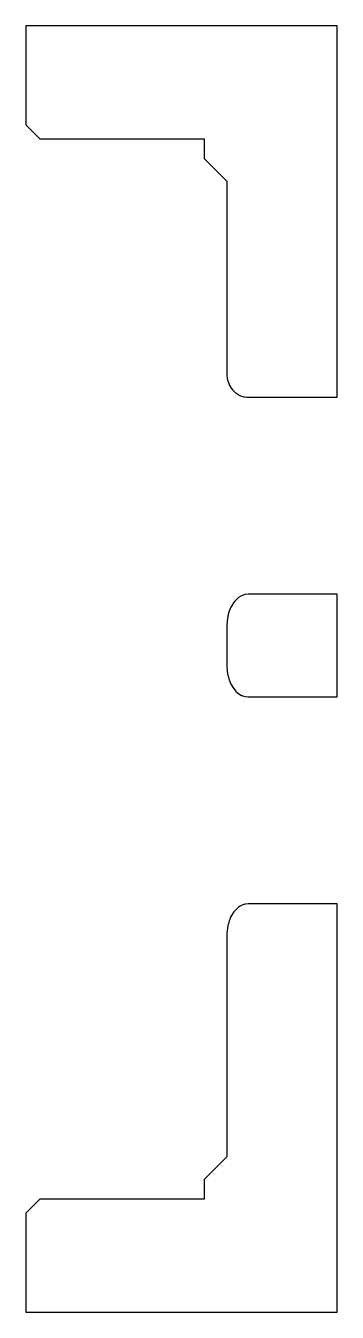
# Model space of a CAD drawing. Header units: metres. Extents: x 0 to 47.5, y 0 to 45.5.
# Drawn here: x 0 to 11, y 0 to 45.5 of the extents above.
import ezdxf

# ---------------------------------------------------------------- set-up
doc = ezdxf.new("R2010")
doc.units = ezdxf.units.M

msp = doc.modelspace()

# ---------------------------------------------------------------- linework, layer by layer
for p, q in [((11, 45.5), (0, 45.5)), ((0, 45.5), (0, 42)), ((11, 32.3601), (11, 45.5)), ((0, 42), (0.5, 41.5)), ((0.5, 41.5), (6.30552, 41.5)), ((6.30552, 41.5), (6.30552, 40.7986)), ((6.30552, 40.7986), (7.10409, 40)), ((7.10409, 40), (7.10409, 33.1558)), ((7.10409, 33.1558), (7.10571, 33.1347)), ((7.10571, 33.1347), (7.11332, 33.0355)), ((7.11332, 33.0355), (7.11637, 33.0225)), ((7.11637, 33.0225), (7.14079, 32.9181)), ((7.14079, 32.9181), (7.14272, 32.9133)), ((7.14272, 32.9133), (7.16889, 32.8485)), ((7.16889, 32.8485), (7.18465, 32.8073)), ((7.18465, 32.8073), (7.18583, 32.8042)), ((7.18583, 32.8042), (7.24151, 32.7056)), ((7.24151, 32.7056), (7.24732, 32.6953)), ((7.24732, 32.6953), (7.31147, 32.6139)), ((7.31147, 32.6139), (7.32376, 32.5983)), ((7.32376, 32.5983), (7.39333, 32.5339)), ((7.39333, 32.5339), (7.41325, 32.5154)), ((7.41325, 32.5154), (7.48574, 32.4673)), ((7.48574, 32.4673), (7.51359, 32.4488)), ((7.51359, 32.4488), (7.58725, 32.4157)), ((7.58725, 32.4157), (7.62232, 32.3999)), ((7.62232, 32.3999), (7.69615, 32.3807)), ((7.69615, 32.3807), (7.73676, 32.3701)), ((7.73676, 32.3701), (7.81048, 32.3639)), ((7.81048, 32.3639), (7.85409, 32.3601)), ((7.85409, 32.3601), (11, 32.3601)), ((7.30735, 25.0444), (7.24732, 24.9416)), ((7.32376, 25.0725), (7.30735, 25.0444)), ((7.39442, 25.1608), (7.32376, 25.0725)), ((7.41325, 25.1844), (7.39442, 25.1608)), ((7.49283, 25.2557), (7.41325, 25.1844)), ((7.51359, 25.2743), (7.49283, 25.2557)), ((7.60011, 25.3268), (7.51359, 25.2743)), ((7.62232, 25.3402), (7.60011, 25.3268)), ((7.71357, 25.3723), (7.62232, 25.3402)), ((7.73676, 25.3804), (7.71357, 25.3723)), ((7.85409, 25.3939), (7.73676, 25.3804)), ((11, 25.3939), (7.85409, 25.3939)), ((11, 21.7598), (11, 25.3939)), ((7.13445, 24.597), (7.11332, 24.4682)), ((7.14079, 24.6357), (7.13445, 24.597)), ((7.1757, 24.759), (7.14079, 24.6357)), ((7.18583, 24.7948), (7.1757, 24.759)), ((7.23382, 24.9093), (7.18583, 24.7948)), ((7.24732, 24.9416), (7.23382, 24.9093)), ((7.11113, 24.4275), (7.10409, 24.2966)), ((7.10409, 24.2966), (7.10409, 22.8572)), ((7.11332, 24.4682), (7.11113, 24.4275)), ((7.10409, 22.8572), (7.10446, 22.8503)), ((7.10446, 22.8503), (7.11332, 22.6855)), ((7.11332, 22.6855), (7.11477, 22.6767)), ((7.11477, 22.6767), (7.14079, 22.5181)), ((7.14079, 22.5181), (7.14373, 22.5077)), ((7.14373, 22.5077), (7.18583, 22.359)), ((7.18583, 22.359), (7.19055, 22.3477)), ((7.19055, 22.3477), (7.24732, 22.2121)), ((7.24732, 22.2121), (7.25401, 22.2007)), ((7.25401, 22.2007), (7.32376, 22.0812)), ((7.32376, 22.0812), (7.33244, 22.0704)), ((7.33244, 22.0704), (7.41325, 21.9694)), ((7.41325, 21.9694), (7.42379, 21.9599)), ((7.42379, 21.9599), (7.51359, 21.8794)), ((7.51359, 21.8794), (7.52572, 21.8721)), ((7.52572, 21.8721), (7.62232, 21.8135)), ((7.62232, 21.8135), (7.63561, 21.8088)), ((7.63561, 21.8088), (7.73676, 21.7733)), ((7.73676, 21.7733), (7.85409, 21.7598)), ((7.85409, 21.7598), (11, 21.7598)), ((7.32376, 14.1225), (7.2715, 14.033)), ((7.35288, 14.1589), (7.32376, 14.1225)), ((7.41325, 14.2344), (7.35288, 14.1589)), ((7.51359, 14.3243), (7.41325, 14.2344)), ((7.55047, 14.3467), (7.51359, 14.3243)), ((7.62232, 14.3902), (7.55047, 14.3467)), ((7.66161, 14.404), (7.62232, 14.3902)), ((7.73676, 14.4304), (7.66161, 14.404)), ((7.77731, 14.4351), (7.73676, 14.4304)), ((7.85409, 14.444), (7.77731, 14.4351)), ((11, 14.444), (7.85409, 14.444)), ((11, 0), (11, 14.444)), ((7.14079, 13.6857), (7.12107, 13.5655)), ((7.15405, 13.7325), (7.14079, 13.6857)), ((7.18583, 13.8448), (7.15405, 13.7325)), ((7.20463, 13.8897), (7.18583, 13.8448)), ((7.24732, 13.9916), (7.20463, 13.8897)), ((7.2715, 14.033), (7.24732, 13.9916)), ((7.10658, 13.3928), (7.10409, 13.3466)), ((7.10409, 13.3466), (7.10409, 5.5)), ((7.11332, 13.5182), (7.10658, 13.3928)), ((7.12107, 13.5655), (7.11332, 13.5182)), ((7.10409, 5.5), (6.30552, 4.70143)), ((6.30552, 4.70143), (6.30552, 4)), ((0.5, 4), (0, 3.5)), ((6.30552, 4), (0.5, 4)), ((0, 3.5), (0, 0)), ((0, 0), (11, 0))]:
    msp.add_line(p, q)

doc.saveas('drawing.dxf')
